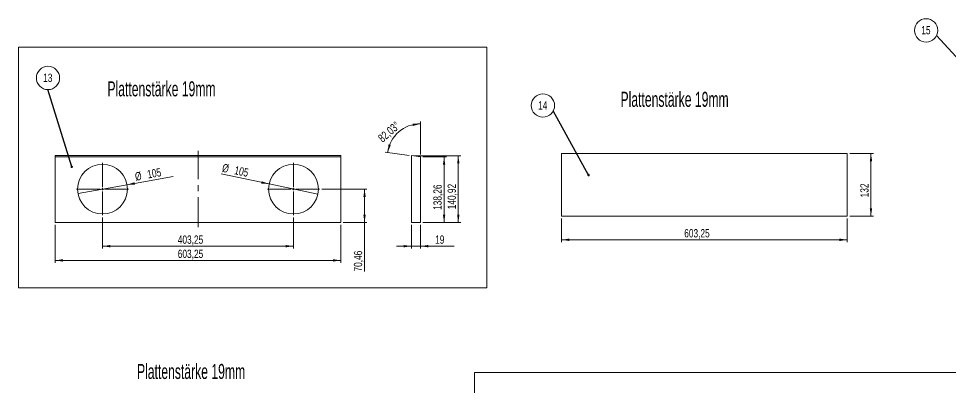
# Model space of a CAD drawing. Header units: millimetres. Extents: x -2091 to 5945, y 0 to 4746.
# Drawn here: x 2955 to 4922, y 1551 to 2329 of the extents above; entities that cross this region are included whole.
import ezdxf

# ---------------------------------------------------------------- set-up
doc = ezdxf.new("R2010")
doc.units = ezdxf.units.MM
doc.header["$LTSCALE"] = 5
doc.linetypes.add('CENTER', pattern=[10.16, 6.35, -1.27, 1.27, -1.27])
doc.linetypes.add('CENTERX2', pattern=[20.32, 12.7, -2.54, 2.54, -2.54])
doc.layers.add('CTP_0-MITTE', color=1, linetype='CENTER')
doc.layers.add('CTP_BEM', color=92, linetype='Continuous', lineweight=15)
doc.styles.add('SLDTEXTSTYLE0', font='TXT', dxfattribs={"width": 0.605})
doc.styles.add('SLDTEXTSTYLE2', font='TXT', dxfattribs={"width": 0.75})
doc.dimstyles.new('SLDDIMSTYLE0', dxfattribs={"dimtxt": 17.5, "dimasz": 16.51, "dimexe": 0, "dimexo": 0.0625, "dimgap": 4.375, "dimtad": 1, "dimrnd": 1e-09, "dimzin": 12, "dimdsep": 46, "dimtxsty": 'SLDTEXTSTYLE2', "dimsah": 1, "dimcen": 0.09, "dimadec": 0, "dimazin": 3, "dimtfac": 1, "dimtofl": 0, "dimtmove": 0, "dimatfit": 3, "dimfxl": 0, "dimfrac": 2, "dimtolj": 1, "dimtzin": 12, "dimarcsym": 0})
doc.dimstyles.new('SLDDIMSTYLE2', dxfattribs={"dimtxt": 17.5, "dimasz": 16.51, "dimexe": 0, "dimexo": 0.0625, "dimgap": 4.375, "dimtad": 1, "dimdec": 4, "dimlfac": 5, "dimzin": 12, "dimdsep": 46, "dimtxsty": 'SLDTEXTSTYLE2', "dimsah": 1, "dimcen": 0.09, "dimazin": 3, "dimtfac": 1, "dimtofl": 0, "dimtmove": 0, "dimatfit": 3, "dimfxl": 0, "dimfrac": 2, "dimtolj": 1, "dimtzin": 12, "dimarcsym": 0})
doc.dimstyles.new('SLDDIMSTYLE5', dxfattribs={"dimtxt": 0, "dimasz": 5.08, "dimexe": 0, "dimexo": 0.0625, "dimgap": 0, "dimtad": 0, "dimtih": 1, "dimtoh": 1, "dimdec": 0, "dimrnd": 1e-09, "dimzin": 0, "dimdsep": 46, "dimtxsty": 'Standard', "dimblk1": 'DOT', "dimblk2": 'DOT', "dimsah": 1, "dimcen": 0.09, "dimadec": 0, "dimazin": 0, "dimtfac": 5.08, "dimtdec": 0, "dimtofl": 0, "dimtmove": 0, "dimatfit": 3, "dimldrblk": 'DOT', "dimfxl": 0, "dimfrac": 2, "dimtolj": 1, "dimtzin": 0, "dimarcsym": 0})
doc.dimstyles.new('SLDDIMSTYLE6', dxfattribs={"dimtxt": 17.5, "dimasz": 16.51, "dimexe": 0, "dimexo": 0.0625, "dimgap": 4.375, "dimtad": 1, "dimrnd": 1e-09, "dimzin": 12, "dimdsep": 46, "dimtxsty": 'SLDTEXTSTYLE2', "dimsah": 1, "dimcen": 0.09, "dimadec": 0, "dimazin": 3, "dimtfac": 1, "dimtmove": 0, "dimatfit": 0, "dimfxl": 0, "dimfrac": 2, "dimtolj": 1, "dimtzin": 12, "dimarcsym": 0})
doc.dimstyles.new('SLDDIMSTYLE7', dxfattribs={"dimtxt": 17.5, "dimasz": 16.51, "dimexe": 0, "dimexo": 0.0625, "dimgap": 4.375, "dimtad": 1, "dimrnd": 1e-09, "dimzin": 12, "dimdsep": 46, "dimtxsty": 'SLDTEXTSTYLE2', "dimblk1": 'NONE', "dimsah": 1, "dimcen": 0, "dimadec": 0, "dimazin": 3, "dimtfac": 1, "dimtmove": 0, "dimatfit": 3, "dimldrblk": 'NONE', "dimfxl": 0, "dimfrac": 2, "dimtolj": 1, "dimtzin": 12, "dimarcsym": 0})

# ---------------------------------------------------------------- blocks, each defined once
blk = doc.blocks.new('*D110')
at = {"layer": 'CTP_BEM'}
for p, q in [((3031.7, 1894.2), (3031.7, 1814.2)), ((3634.9, 1894.2), (3634.9, 1814.2)), ((3031.7, 1819.2), (3634.9, 1819.2))]:
    blk.add_line(p, q, dxfattribs=at)
for points in [[(3031.7, 1819.2), (3048.2, 1816.7), (3048.2, 1821.7)], [(3634.9, 1819.2), (3618.4, 1821.7), (3618.4, 1816.7)]]:
    blk.add_solid(points, dxfattribs=at)
at = {"layer": 'CTP_BEM', "insert": (3290.6, 1841.8, -9.4), "char_height": 17.5, "attachment_point": 1, "style": 'SLDTEXTSTYLE2'}
blk.add_mtext('603,25', dxfattribs=at)
blk = doc.blocks.new('*D111')
at = {"layer": 'CTP_BEM'}
for p, q in [((3594.9, 1969.7), (3689.9, 1969.7)), ((3684.9, 1899.2), (3684.9, 1969.7)), ((3639.9, 1899.2), (3689.9, 1899.2)), ((3684.9, 1899.2), (3684.9, 1795.7))]:
    blk.add_line(p, q, dxfattribs=at)
for points in [[(3684.9, 1969.7), (3682.4, 1953.1), (3687.5, 1953.1)], [(3684.9, 1899.2), (3687.5, 1915.7), (3682.4, 1915.7)]]:
    blk.add_solid(points, dxfattribs=at)
at = {"layer": 'CTP_BEM', "insert": (3662.4, 1795.7, -9.4), "char_height": 17.5, "attachment_point": 1, "rotation": 90, "style": 'SLDTEXTSTYLE2'}
blk.add_mtext('70,46', dxfattribs=at)
blk = doc.blocks.new('*D112')
at = {"layer": 'CTP_BEM'}
for p, q in [((3131.7, 1909.7), (3131.7, 1844.2)), ((3534.9, 1909.7), (3534.9, 1844.2)), ((3131.7, 1849.2), (3534.9, 1849.2))]:
    blk.add_line(p, q, dxfattribs=at)
for points in [[(3131.7, 1849.2), (3148.2, 1846.7), (3148.2, 1851.7)], [(3534.9, 1849.2), (3518.4, 1851.7), (3518.4, 1846.7)]]:
    blk.add_solid(points, dxfattribs=at)
at = {"layer": 'CTP_BEM', "insert": (3290.6, 1871.8, -9.4), "char_height": 17.5, "attachment_point": 1, "style": 'SLDTEXTSTYLE2'}
blk.add_mtext('403,25', dxfattribs=at)
blk = doc.blocks.new('*D113')
at = {"layer": 'CTP_BEM'}
for q in [(3281, 1996), (3080, 1960.5)]:
    blk.add_line((3183.4, 1978.8), q, dxfattribs=at)
blk.add_solid([(3183.4, 1978.8), (3200.1, 1979.1), (3199.2, 1984.1)], dxfattribs=at)
at = {"layer": 'CTP_BEM', "char_height": 17.5, "attachment_point": 1, "rotation": 9.9999, "style": 'SLDTEXTSTYLE2'}
for s, insert in [('%%c', (3198.9, 2004.3, -9.4)), ('105', (3224.8, 2009.1, -9.4))]:
    blk.add_mtext(s, dxfattribs=dict(at, insert=insert))
blk = doc.blocks.new('_NONE')
blk = doc.blocks.new('*D114')
at = {"layer": 'CTP_BEM'}
for q in [(3382, 2001.5), (3586.3, 1958.9)]:
    blk.add_line((3483.5, 1980.4), q, dxfattribs=at)
blk.add_solid([(3483.5, 1980.4), (3467.9, 1986.2), (3466.8, 1981.2)], dxfattribs=at)
at = {"layer": 'CTP_BEM', "char_height": 17.5, "attachment_point": 1, "rotation": 348.2316, "style": 'SLDTEXTSTYLE2'}
for s, insert in [('%%c', (3386.6, 2023.5, -9.4)), ('105', (3412.5, 2018.4, -9.4))]:
    blk.add_mtext(s, dxfattribs=dict(at, insert=insert))
blk = doc.blocks.new('SW_NOTE_19')
at = {"layer": 'CTP_BEM', "color": 0}
blk.add_circle((0, 24.6), 24.6, dxfattribs=at)
at = {"layer": 'CTP_BEM', "color": 0, "insert": (-0.4, 33.7), "char_height": 17.5, "attachment_point": 2, "style": 'SLDTEXTSTYLE2'}
blk.add_mtext('13', dxfattribs=at)
blk = doc.blocks.new('_DOT')
at = {"color": 0, "linetype": 'ByBlock', "lineweight": -2}
blk.add_line((-0.5, 0), (-1, 0), dxfattribs=at)
at = {"color": 0, "linetype": 'ByBlock', "const_width": 0.5}
blk.add_lwpolyline([(-0.25, 0, 1), (0.25, 0, 1)], format="xyb", close=True, dxfattribs=at)
blk = doc.blocks.new('SW_CENTERMARKSYMBOL_4')
at = {"layer": 'CTP_BEM', "color": 0}
for p, q in [((0, 5), (0, 55)), ((-5, 0), (-55, 0)), ((0, 0), (-2.5, 0)), ((0, 0), (0, 2.5)), ((0, 0), (0, -2.5)), ((0, 0), (2.5, 0)), ((5, 0), (55, 0)), ((0, -5), (0, -55))]:
    blk.add_line(p, q, dxfattribs=at)
blk = doc.blocks.new('SW_CENTERMARKSYMBOL_5')
at = {"layer": 'CTP_BEM', "color": 0}
for p, q in [((0, 5), (0, 55)), ((-5, 0), (-55, 0)), ((0, 0), (-2.5, 0)), ((0, 0), (0, 2.5)), ((0, 0), (0, -2.5)), ((0, 0), (2.5, 0)), ((5, 0), (55, 0)), ((0, -5), (0, -55))]:
    blk.add_line(p, q, dxfattribs=at)
blk = doc.blocks.new('*D118')
at = {"layer": 'CTP_BEM'}
for p, q in [((3802.9, 2042.5), (3802.9, 2112.2)), ((3779, 2040.8), (3728.8, 2047.8))]:
    blk.add_line(p, q, dxfattribs=at)
blk.add_arc((3802.9, 2037.5), 69.8, 90, 172.0273, dxfattribs=at)
for points in [[(3802.9, 2107.2), (3786.2, 2107.9), (3786.8, 2102.8)], [(3733.8, 2047.1), (3740.4, 2062.5), (3735.5, 2063.8)]]:
    blk.add_solid(points, dxfattribs=at)
at = {"layer": 'CTP_BEM', "insert": (3711.5, 2080.3, 301.7), "char_height": 17.5, "attachment_point": 1, "rotation": 41.0137, "style": 'SLDTEXTSTYLE2'}
blk.add_mtext('82,03°', dxfattribs=at)
blk = doc.blocks.new('*D119')
at = {"layer": 'CTP_BEM'}
for p, q in [((3807.9, 2037.5), (3857.9, 2037.5)), ((3852.9, 2037.5), (3852.9, 1899.2)), ((3807.9, 1899.2), (3857.9, 1899.2))]:
    blk.add_line(p, q, dxfattribs=at)
for points in [[(3852.9, 2037.5), (3850.4, 2020.9), (3855.4, 2020.9)], [(3852.9, 1899.2), (3855.4, 1915.7), (3850.4, 1915.7)]]:
    blk.add_solid(points, dxfattribs=at)
at = {"layer": 'CTP_BEM', "insert": (3830.3, 1925.7, 301.7), "char_height": 17.5, "attachment_point": 1, "rotation": 90, "style": 'SLDTEXTSTYLE2'}
blk.add_mtext('138,26', dxfattribs=at)
blk = doc.blocks.new('*D120')
at = {"layer": 'CTP_BEM'}
for p, q in [((3788.9, 2040.1), (3887.9, 2040.1)), ((3882.9, 2040.1), (3882.9, 1899.2)), ((3807.9, 1899.2), (3887.9, 1899.2))]:
    blk.add_line(p, q, dxfattribs=at)
for points in [[(3882.9, 2040.1), (3880.4, 2023.6), (3885.4, 2023.6)], [(3882.9, 1899.2), (3885.4, 1915.7), (3880.4, 1915.7)]]:
    blk.add_solid(points, dxfattribs=at)
at = {"layer": 'CTP_BEM', "insert": (3860.3, 1927, 301.7), "char_height": 17.5, "attachment_point": 1, "rotation": 90, "style": 'SLDTEXTSTYLE2'}
blk.add_mtext('140,92', dxfattribs=at)
blk = doc.blocks.new('*D121')
at = {"layer": 'CTP_BEM'}
for p, q in [((3783.9, 1894.2), (3783.9, 1844.2)), ((3802.9, 1894.2), (3802.9, 1844.2)), ((3783.9, 1849.2), (3752.2, 1849.2)), ((3802.9, 1849.2), (3783.9, 1849.2)), ((3802.9, 1849.2), (3874.1, 1849.2))]:
    blk.add_line(p, q, dxfattribs=at)
for points in [[(3783.9, 1849.2), (3767.4, 1851.7), (3767.4, 1846.7)], [(3802.9, 1849.2), (3819.4, 1846.7), (3819.4, 1851.7)]]:
    blk.add_solid(points, dxfattribs=at)
at = {"layer": 'CTP_BEM', "insert": (3834, 1871.8, 301.7), "char_height": 17.5, "attachment_point": 1, "style": 'SLDTEXTSTYLE2'}
blk.add_mtext('19', dxfattribs=at)
blk = doc.blocks.new('*D122')
at = {"layer": 'CTP_BEM'}
for p, q in [((4101, 1907.7), (4101, 1857.7)), ((4704.3, 1907.7), (4704.3, 1857.7)), ((4101, 1862.7), (4704.3, 1862.7))]:
    blk.add_line(p, q, dxfattribs=at)
for points in [[(4101, 1862.7), (4117.5, 1860.1), (4117.5, 1865.2)], [(4704.3, 1862.7), (4687.8, 1865.2), (4687.8, 1860.1)]]:
    blk.add_solid(points, dxfattribs=at)
at = {"layer": 'CTP_BEM', "insert": (4360, 1885.2, -9.4), "char_height": 17.5, "attachment_point": 1, "style": 'SLDTEXTSTYLE2'}
blk.add_mtext('603,25', dxfattribs=at)
blk = doc.blocks.new('*D123')
at = {"layer": 'CTP_BEM'}
for p, q in [((4709.3, 2044.7), (4759.3, 2044.7)), ((4754.3, 1912.7), (4754.3, 2044.7)), ((4709.3, 1912.7), (4759.3, 1912.7))]:
    blk.add_line(p, q, dxfattribs=at)
for points in [[(4754.3, 2044.7), (4751.7, 2028.1), (4756.8, 2028.1)], [(4754.3, 1912.7), (4756.8, 1929.2), (4751.7, 1929.2)]]:
    blk.add_solid(points, dxfattribs=at)
at = {"layer": 'CTP_BEM', "insert": (4731.7, 1952.2, -9.4), "char_height": 17.5, "attachment_point": 1, "rotation": 90, "style": 'SLDTEXTSTYLE2'}
blk.add_mtext('132', dxfattribs=at)
blk = doc.blocks.new('SW_NOTE_20')
at = {"layer": 'CTP_BEM', "color": 0}
blk.add_circle((-21.9, 11.2), 24.6, dxfattribs=at)
at = {"layer": 'CTP_BEM', "color": 0, "insert": (-22.3, 20.3), "char_height": 17.5, "attachment_point": 2, "style": 'SLDTEXTSTYLE2'}
blk.add_mtext('14', dxfattribs=at)
blk = doc.blocks.new('SW_NOTE_21')
at = {"layer": 'CTP_BEM', "color": 0}
blk.add_circle((-21.9, 11.2), 24.6, dxfattribs=at)
at = {"layer": 'CTP_BEM', "color": 0, "insert": (-22.3, 20.3), "char_height": 17.5, "attachment_point": 2, "style": 'SLDTEXTSTYLE2'}
blk.add_mtext('15', dxfattribs=at)

msp = doc.modelspace()

# ---------------------------------------------------------------- linework, layer by layer
at = {"color": 7, "linetype": 'Continuous', "lineweight": 15}
for p, q in [((3031.668404, 2040.118079), (3634.918404, 2040.118079)), ((3031.668404, 2040.118079), (3031.668404, 2037.457035)), ((3634.918404, 2037.457035), (3031.668404, 2037.457035)), ((3031.668404, 2037.457035), (3031.668404, 1899.196802)), ((3634.918404, 2037.457035), (3634.918404, 2040.118079)), ((3634.918404, 1899.196802), (3634.918404, 2037.457035)), ((3783.903383, 2040.118079), (3783.903383, 1899.196802)), ((3783.903383, 2040.118079), (3802.903383, 2037.457035)), ((3802.903383, 2037.457035), (3802.903383, 1899.196802)), ((4704.285344, 2044.658382), (4101.035344, 2044.658382)), ((4101.035344, 2044.658382), (4101.035344, 1912.658382)), ((4704.285344, 1912.658382), (4704.285344, 2044.658382)), ((4101.035344, 1912.658382), (4704.285344, 1912.658382)), ((3031.668404, 1899.196802), (3634.918404, 1899.196802)), ((3802.903383, 1899.196802), (3783.903383, 1899.196802))]:
    msp.add_line(p, q, dxfattribs=at)
for centre in [(3131.668404, 1969.657441), (3534.918404, 1969.657441)]:
    msp.add_circle(centre, 52.5, dxfattribs=at)
at = {"layer": 'CTP_0-MITTE', "linetype": 'CENTERX2', "lineweight": 0}
msp.add_line((3333.293404, 1889.196802), (3333.293404, 2050.118079), dxfattribs=at)
at = {"layer": 'CTP_BEM', "lineweight": 0}
for p, q in [((2954.526904, 2269.00035), (3943.152539, 2269.00035)), ((2954.526904, 2269.00035), (2954.526904, 1761.461167)), ((3943.152539, 2269.00035), (3943.152539, 1761.461167)), ((2954.526904, 1761.461167), (3943.152539, 1761.461167)), ((3916.816842, 1582.880103), (5030.191674, 1582.880103)), ((3916.816842, 1582.880103), (3916.816842, 1035.22005))]:
    msp.add_line(p, q, dxfattribs=at)

# ---------------------------------------------------------------- block references
at = {"layer": 'CTP_0-MITTE'}
for name, p in [('SW_CENTERMARKSYMBOL_4', (3131.668404, 1969.657441)), ('SW_CENTERMARKSYMBOL_5', (3534.918404, 1969.657441))]:
    msp.add_blockref(name, p, dxfattribs=at)
at = {"layer": 'CTP_BEM'}
for name, p in [('SW_NOTE_21', (4892.639536, 2293.262781)), ('SW_NOTE_19', (3016.532018, 2179.392981)), ('SW_NOTE_20', (4083.503334, 2134.652841))]:
    msp.add_blockref(name, p, dxfattribs=at)

# ---------------------------------------------------------------- texts
at = {"layer": 'CTP_BEM', "char_height": 31.75, "attachment_point": 1, "style": 'SLDTEXTSTYLE0'}
for insert in [(3141.997468, 2196.967488), (4225.421145, 2174.856129), (3204.427686, 1600.84454)]:
    msp.add_mtext('Plattenstärke 19mm', dxfattribs=dict(at, insert=insert))

# ---------------------------------------------------------------- dimensions: what is measured, and where the dimension line sits
at = {"layer": 'CTP_BEM'}
dim = msp.add_angular_dim_2l(base=(3757.103805, 2090.118079), line1=((3783.903383, 2040.118079), (3802.903383, 2037.457035)), line2=((3802.903383, 1899.196802), (3802.903383, 2037.457035)), dimstyle='SLDDIMSTYLE2', dxfattribs=at)
dim.commit()
dim.dimension.update_dxf_attribs({"geometry": '*D118', "text_midpoint": (3757.103805, 2090.118079), "dimtype": 162})
for base, p1, p2, picture, middle in [((3882.903383, 1899.196802), (3783.903383, 2040.118079), (3802.903383, 1899.196802), '*D120', (3882.903383, 1969.657441)), ((3852.903383, 1899.196802), (3802.903383, 2037.457035), (3802.903383, 1899.196802), '*D119', (3852.903383, 1968.326918)), ((4754.285344, 2044.658382), (4704.285344, 1912.658382), (4704.285344, 2044.658382), '*D123', (4754.285344, 1978.658382)), ((3684.918404, 1969.657441), (3634.918404, 1899.196802), (3589.918404, 1969.657441), '*D111', (3684.918404, 1831.887773))]:
    dim = msp.add_linear_dim(base=base, p1=p1, p2=p2, angle=90, dimstyle='SLDDIMSTYLE0', dxfattribs=at)
    dim.commit()
    dim.dimension.update_dxf_attribs({"geometry": picture, "text_midpoint": middle, "dimtype": 160})
for p1, p2, picture, middle in [((3079.965985, 1960.54098), (3183.370823, 1978.773901), '*D113', (3242.711193, 1989.237169)), ((3586.314848, 1958.949706), (3483.521961, 1980.365176), '*D114', (3420.048696, 1993.589009))]:
    dim = msp.add_diameter_dim_2p(p1=p1, p2=p2, dimstyle='SLDDIMSTYLE7', dxfattribs=at)
    dim.commit()
    dim.dimension.update_dxf_attribs({"geometry": picture, "text_midpoint": middle, "dimtype": 163})
for base, p1, p2, dimstyle, picture, middle in [((3534.918404, 1849.196802), (3131.668404, 1914.657441), (3534.918404, 1914.657441), 'SLDDIMSTYLE0', '*D112', (3333.293404, 1849.196802)), ((4704.285344, 1862.658382), (4101.035344, 1912.658382), (4704.285344, 1912.658382), 'SLDDIMSTYLE0', '*D122', (4402.660344, 1862.658382)), ((3634.918404, 1819.196802), (3031.668404, 1899.196802), (3634.918404, 1899.196802), 'SLDDIMSTYLE0', '*D110', (3333.293404, 1819.196802)), ((3783.903383, 1849.196802), (3802.903383, 1899.196802), (3783.903383, 1899.196802), 'SLDDIMSTYLE6', '*D121', (3854.049217, 1849.196802))]:
    dim = msp.add_linear_dim(base=base, p1=p1, p2=p2, dimstyle=dimstyle, dxfattribs=at)
    dim.commit()
    dim.dimension.update_dxf_attribs({"geometry": picture, "text_midpoint": middle, "dimtype": 160})

# ---------------------------------------------------------------- leaders
for points in [[(4986.002063, 2191.895074), (4892.639536, 2293.262781)], [(3066.759085, 2016.619601), (3016.532018, 2179.392981)], [(4158.055318, 1999.030872), (4083.503334, 2134.652841)]]:
    msp.add_leader(points, dimstyle='SLDDIMSTYLE5', dxfattribs=at)

doc.saveas('drawing.dxf')
